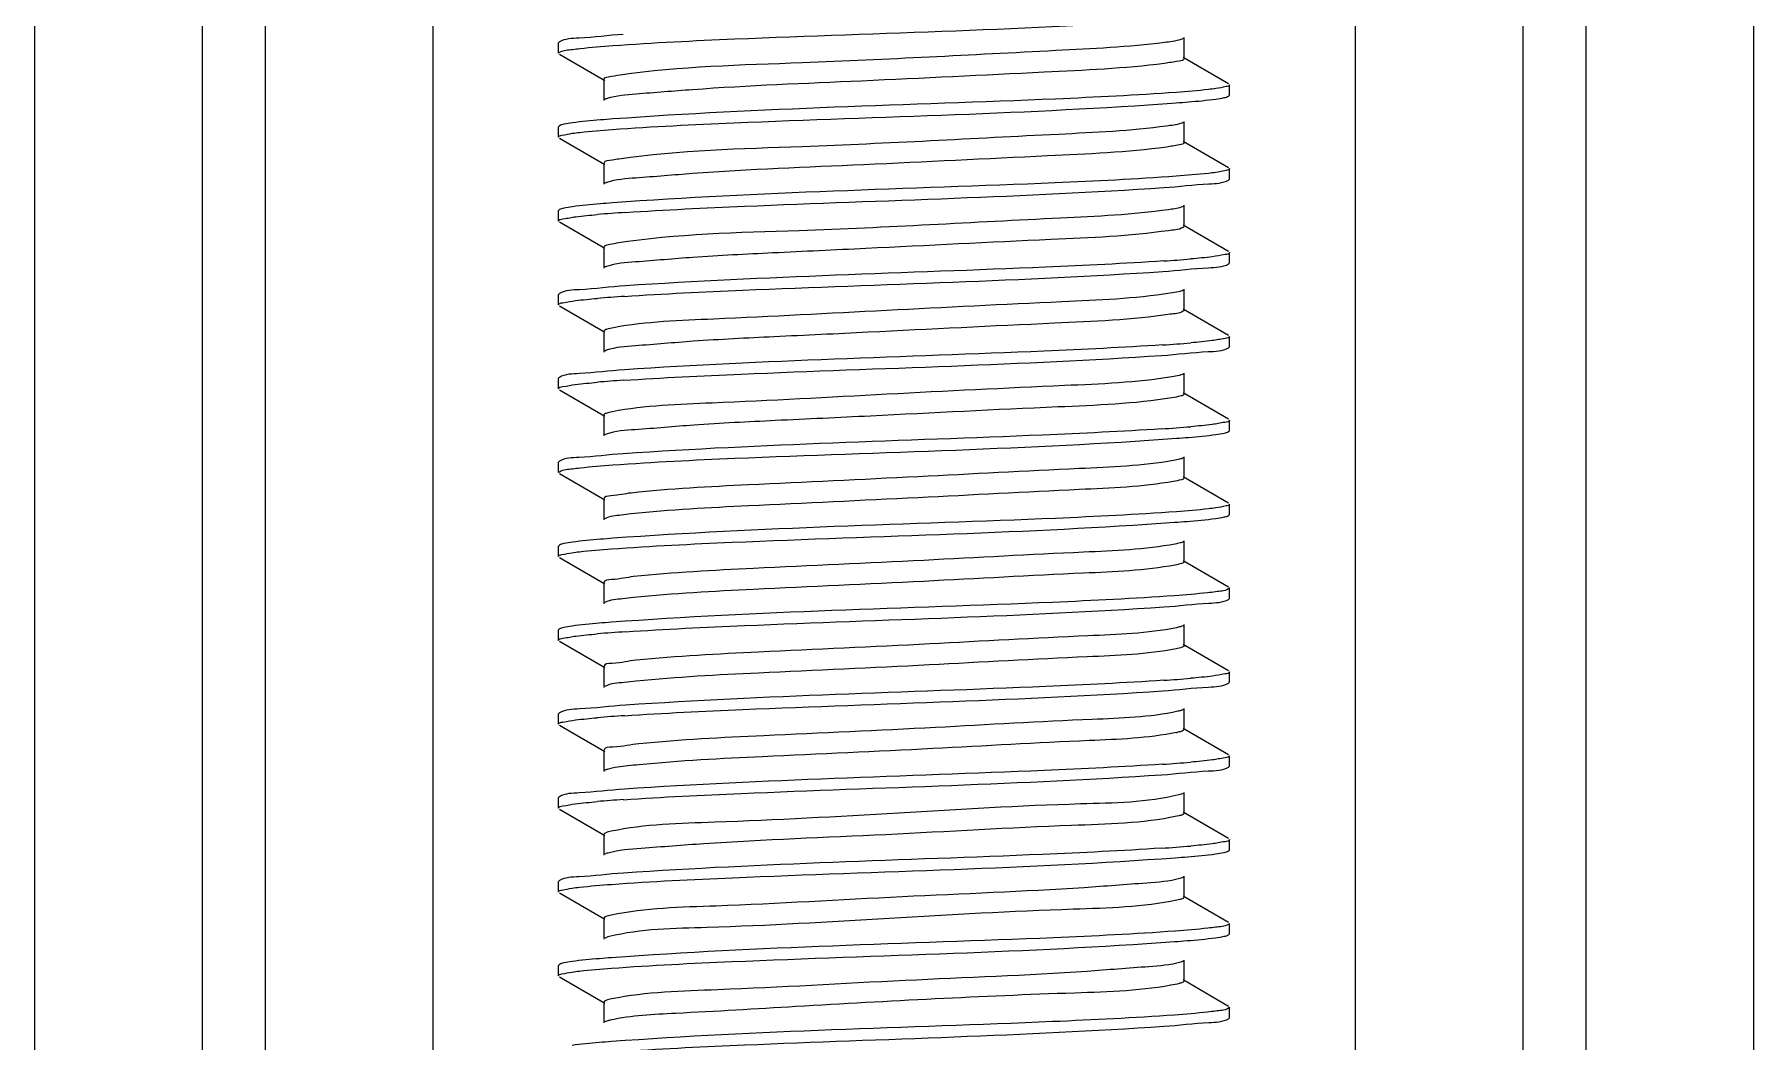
# Model space of a CAD drawing. Extents: x 27938 to 1042331, y -235042 to 1535213.
# Drawn here: x 707864.7 to 708352.9, y 728923.4 to 729209.4 of the extents above; entities that cross this region are included whole.
import ezdxf

# ---------------------------------------------------------------- set-up
doc = ezdxf.new("R2010")
doc.units = 0
doc.header["$LTSCALE"] = 1000
doc.header["$MEASUREMENT"] = 0

msp = doc.modelspace()

# ---------------------------------------------------------------- linework, layer by layer
at = {"linetype": 'Continuous'}
for p, q in [((707864.69, 733136.51), (707864.69, 728395.48)), ((707912.32, 733136.51), (707912.32, 728395.48)), ((707930.18, 733136.51), (707930.18, 728395.48)), ((707977.8, 733136.51), (707977.8, 728395.48)), ((708239.75, 733136.51), (708239.75, 728395.48)), ((708287.37, 733136.51), (708287.37, 728395.48)), ((708305.23, 733136.51), (708305.23, 728395.48)), ((708352.86, 733136.51), (708352.86, 728395.48)), ((708191.14, 729202.49), (708191.14, 729208.45)), ((708013.75, 729207.22), (708013.52, 729206.96)), ((708013.52, 729203.98), (708013.52, 729206.96)), ((708013.52, 729203.98), (708013.52, 729206.96)), ((708013.75, 729203.72), (708026.67, 729196.24)), ((708203.8, 729195.31), (708190.88, 729202.8)), ((708026.41, 729196.54), (708026.41, 729190.59)), ((708204.03, 729192.08), (708204.03, 729195.05)), ((708204.03, 729192.08), (708204.03, 729195.05)), ((708203.8, 729191.82), (708204.03, 729192.08)), ((708013.75, 729183.41), (708013.52, 729183.15)), ((708013.52, 729180.17), (708013.52, 729183.15)), ((708013.52, 729180.17), (708013.52, 729183.15)), ((708191.14, 729178.68), (708191.14, 729184.63)), ((708013.75, 729179.91), (708026.67, 729172.43)), ((708203.8, 729171.5), (708190.88, 729178.98)), ((708026.41, 729172.73), (708026.41, 729166.78)), ((708203.8, 729168), (708204.03, 729168.26)), ((708204.03, 729168.26), (708204.03, 729171.24)), ((708204.03, 729168.26), (708204.03, 729171.24)), ((708013.75, 729159.59), (708013.52, 729159.33)), ((708013.52, 729156.36), (708013.52, 729159.33)), ((708013.52, 729156.36), (708013.52, 729159.33)), ((708191.14, 729154.87), (708191.14, 729160.82)), ((708013.75, 729156.1), (708026.67, 729148.61)), ((708203.8, 729147.69), (708190.88, 729155.17)), ((708026.41, 729148.92), (708026.41, 729142.96)), ((708203.8, 729144.19), (708204.03, 729144.45)), ((708204.03, 729144.45), (708204.03, 729147.43)), ((708204.03, 729144.45), (708204.03, 729147.43)), ((708013.75, 729135.78), (708013.52, 729135.52)), ((708013.52, 729132.54), (708013.52, 729135.52)), ((708013.52, 729132.54), (708013.52, 729135.52)), ((708191.14, 729131.06), (708191.14, 729137.01)), ((708013.75, 729132.28), (708026.67, 729124.8)), ((708203.8, 729123.88), (708190.88, 729131.36)), ((708026.41, 729125.1), (708026.41, 729119.15)), ((708027.12, 729119.65), (708026.67, 729119.45)), ((708203.8, 729120.38), (708204.03, 729120.64)), ((708204.03, 729120.64), (708204.03, 729123.61)), ((708204.03, 729120.64), (708204.03, 729123.61)), ((708013.75, 729111.97), (708013.52, 729111.71)), ((708013.52, 729108.73), (708013.52, 729111.71)), ((708013.52, 729108.73), (708013.52, 729111.71)), ((708191.14, 729107.24), (708191.14, 729113.2)), ((708013.75, 729108.47), (708026.67, 729100.99)), ((708203.8, 729100.06), (708190.88, 729107.54)), ((708026.41, 729101.29), (708026.41, 729095.34)), ((708027.08, 729095.82), (708026.67, 729095.64)), ((708203.8, 729096.56), (708204.03, 729096.83)), ((708204.03, 729096.83), (708204.03, 729099.8)), ((708204.03, 729096.83), (708204.03, 729099.8)), ((708013.75, 729088.16), (708013.52, 729087.9)), ((708013.52, 729084.92), (708013.52, 729087.9)), ((708013.52, 729084.92), (708013.52, 729087.9)), ((708191.14, 729083.43), (708191.14, 729089.38)), ((708013.75, 729084.66), (708026.67, 729077.18)), ((708203.8, 729076.25), (708190.88, 729083.73)), ((708026.41, 729077.48), (708026.41, 729071.52)), ((708204.03, 729073.01), (708204.03, 729075.99)), ((708204.03, 729073.01), (708204.03, 729075.99)), ((708203.8, 729072.75), (708204.03, 729073.01)), ((708013.75, 729064.34), (708013.52, 729064.08)), ((708013.52, 729061.11), (708013.52, 729064.08)), ((708013.52, 729061.11), (708013.52, 729064.08)), ((708013.75, 729060.85), (708026.67, 729053.36)), ((708191.14, 729059.62), (708191.14, 729065.57)), ((708203.8, 729052.44), (708190.88, 729059.92)), ((708026.41, 729053.66), (708026.41, 729047.71)), ((708204.03, 729049.2), (708204.03, 729052.18)), ((708204.03, 729049.2), (708204.03, 729052.18)), ((708203.8, 729048.94), (708204.03, 729049.2)), ((708191.14, 729035.8), (708191.14, 729041.76)), ((708013.75, 729040.53), (708013.52, 729040.27)), ((708013.52, 729037.29), (708013.52, 729040.27)), ((708013.52, 729037.29), (708013.52, 729040.27)), ((708013.75, 729037.03), (708026.67, 729029.55)), ((708203.8, 729028.62), (708190.88, 729036.11)), ((708026.41, 729029.85), (708026.41, 729023.9)), ((708204.03, 729025.39), (708204.03, 729028.36)), ((708204.03, 729025.39), (708204.03, 729028.36)), ((708203.8, 729025.13), (708204.03, 729025.39)), ((708191.14, 729011.99), (708191.14, 729017.95)), ((708013.75, 729016.72), (708013.52, 729016.46)), ((708013.52, 729013.48), (708013.52, 729016.46)), ((708013.52, 729013.48), (708013.52, 729016.46)), ((708013.75, 729013.22), (708026.67, 729005.74)), ((708203.8, 729004.81), (708190.88, 729012.29)), ((708026.41, 729006.04), (708026.41, 729000.09)), ((708204.03, 729001.57), (708204.03, 729004.55)), ((708204.03, 729001.57), (708204.03, 729004.55)), ((708203.8, 729001.31), (708204.03, 729001.57)), ((708013.75, 728992.91), (708013.52, 728992.64)), ((708013.52, 728989.67), (708013.52, 728992.64)), ((708013.52, 728989.67), (708013.52, 728992.64)), ((708191.14, 728988.18), (708191.14, 728994.13)), ((708013.75, 728989.41), (708026.67, 728981.92)), ((708203.8, 728981), (708190.88, 728988.48)), ((708189.67, 728987.46), (708189.07, 728987.33)), ((708026.41, 728982.23), (708026.41, 728976.27)), ((708204.03, 728977.76), (708204.03, 728980.74)), ((708204.03, 728977.76), (708204.03, 728980.74)), ((708203.8, 728977.5), (708204.03, 728977.76)), ((708013.75, 728969.09), (708013.52, 728968.83)), ((708013.52, 728965.85), (708013.52, 728968.83)), ((708013.52, 728965.85), (708013.52, 728968.83)), ((708191.14, 728964.37), (708191.14, 728970.32)), ((708013.75, 728965.59), (708026.67, 728958.11)), ((708189.96, 728963.73), (708189.12, 728963.53)), ((708203.8, 728957.19), (708190.88, 728964.67)), ((708026.41, 728958.41), (708026.41, 728952.46)), ((708203.8, 728953.69), (708204.03, 728953.95)), ((708204.03, 728953.95), (708204.03, 728956.93)), ((708204.03, 728953.95), (708204.03, 728956.93)), ((708013.75, 728945.28), (708013.52, 728945.02)), ((708013.52, 728942.04), (708013.52, 728945.02)), ((708013.52, 728942.04), (708013.52, 728945.02)), ((708191.14, 728940.55), (708191.14, 728946.51)), ((708013.75, 728941.78), (708026.67, 728934.3)), ((708203.8, 728933.37), (708190.88, 728940.86)), ((708026.41, 728934.6), (708026.41, 728928.65)), ((708203.8, 728929.87), (708204.03, 728930.14)), ((708204.03, 728930.14), (708204.03, 728933.11)), ((708204.03, 728930.14), (708204.03, 728933.11))]:
    msp.add_line(p, q, dxfattribs=at)
for centre, radius, start, end in [((708060.3, 728732.08), 427.62, 93.719, 94.7992), ((708157.77, 729565.11), 421, 273.7601, 274.8008), ((708059.89, 728713.48), 422.38, 93.7519, 94.8), ((708157.36, 729546.46), 426.18, 273.7273, 274.8001), ((708059.46, 728695.09), 416.95, 93.7864, 94.801), ((708156.98, 729527.52), 431.07, 273.6966, 274.7995), ((708060.31, 728612.85), 427.78, 93.7179, 94.7992), ((708157.79, 729445.87), 420.83, 273.7612, 274.8008), ((708059.9, 728594.25), 422.56, 93.7508, 94.8), ((708185.04, 729030.65), 19.92, 281.4492, 282.4619), ((708157.38, 729427.23), 426.01, 273.7284, 274.8001), ((708059.47, 728575.85), 417.13, 93.7852, 94.8009), ((708156.99, 729408.3), 430.91, 273.6976, 274.7995)]:
    msp.add_arc(centre, radius, start, end, dxfattribs=at)
for points, knots in [([(708028.96, 729206.17), (708040.48, 729207.01), (708093.82, 729209.61), (708147.23, 729210.65), (708188.97, 729213.73)], [0, 0, 0, 0, 0.216168, 1, 1, 1, 1]), ([(708031.91, 729209.35), (708027.71, 729209.07), (708021.81, 729208.25), (708015.39, 729208.16), (708013.75, 729207.22)], [0, 0, 0, 0, 0.690699, 1, 1, 1, 1]), ([(708190.88, 729208.15), (708190.66, 729208.02), (708188.92, 729207.45), (708187.11, 729207.24), (708185.56, 729207.04)], [0, 0, 0, 0, 0.137062, 1, 1, 1, 1]), ([(708013.52, 729203.98), (708013.52, 729204.11), (708014.94, 729204.99), (708016.23, 729204.9), (708017.48, 729205.08)], [0, 0, 0, 0, 0.088884, 1, 1, 1, 1]), ([(708017.48, 729205.08), (708018.21, 729205.18), (708022.03, 729205.64), (708025.86, 729205.95), (708028.96, 729206.17)], [0, 0, 0, 0, 0.191575, 1, 1, 1, 1]), ([(708185.56, 729207.04), (708175.33, 729205.74), (708140.99, 729204.11), (708089.53, 729201.21), (708048.12, 729200.2), (708031.01, 729197.81)], [0, 0, 0, 0, 0.199783, 0.665188, 1, 1, 1, 1]), ([(708191.14, 729202.49), (708191.14, 729201.97), (708188.35, 729201.65), (708186.96, 729201.27), (708185.56, 729201.09)], [0, 0, 0, 0, 0.271371, 1, 1, 1, 1]), ([(708031.01, 729197.81), (708029.86, 729197.65), (708028.67, 729197.35), (708026.41, 729196.98), (708026.41, 729196.54)], [0, 0, 0, 0, 0.725335, 1, 1, 1, 1]), ([(708185.56, 729201.09), (708174.24, 729199.65), (708145.52, 729198.37), (708100.89, 729196.06), (708062.14, 729194.58), (708038.15, 729192.56), (708029.94, 729191.98), (708027.3, 729191.14)], [0, 0, 0, 0, 0.215732, 0.542961, 0.846149, 0.947566, 1, 1, 1, 1]), ([(708188.97, 729192.89), (708177.54, 729192.05), (708124.2, 729189.45), (708070.79, 729188.38), (708028.96, 729185.33)], [0, 0, 0, 0, 0.214685, 1, 1, 1, 1]), ([(708200.19, 729193.97), (708199.48, 729193.87), (708195.75, 729193.41), (708192, 729193.12), (708188.97, 729192.89)], [0, 0, 0, 0, 0.191301, 1, 1, 1, 1]), ([(708204.03, 729195.05), (708204.03, 729194.68), (708202.15, 729194.37), (708201.15, 729194.11), (708200.19, 729193.97)], [0, 0, 0, 0, 0.27461, 1, 1, 1, 1]), ([(708027.3, 729191.14), (708027.18, 729191.11), (708026.97, 729191.03), (708026.76, 729190.94), (708026.68, 729190.89)], [0, 0, 0, 0, 0.562806, 1, 1, 1, 1]), ([(708028.8, 729182.35), (708040.3, 729183.19), (708093.67, 729185.79), (708147.12, 729186.84), (708188.92, 729189.91)], [0, 0, 0, 0, 0.215679, 1, 1, 1, 1]), ([(708188.92, 729189.91), (708190.07, 729190), (708193.83, 729190.29), (708197.59, 729190.63), (708200.17, 729190.99)], [0, 0, 0, 0, 0.307511, 1, 1, 1, 1]), ([(708200.17, 729190.99), (708200.96, 729191.11), (708202.18, 729191.32), (708203.41, 729191.59), (708203.8, 729191.82)], [0, 0, 0, 0, 0.642979, 1, 1, 1, 1]), ([(708017.48, 729184.24), (708016.67, 729184.13), (708015.42, 729183.91), (708014.15, 729183.63), (708013.75, 729183.41)], [0, 0, 0, 0, 0.644106, 1, 1, 1, 1]), ([(708028.96, 729185.33), (708027.79, 729185.25), (708023.95, 729184.95), (708020.12, 729184.61), (708017.48, 729184.24)], [0, 0, 0, 0, 0.307212, 1, 1, 1, 1]), ([(708186.14, 729183.31), (708176, 729181.95), (708141.45, 729180.36), (708089.71, 729177.35), (708047.9, 729176.45), (708030.69, 729173.96)], [0, 0, 0, 0, 0.197098, 0.665048, 1, 1, 1, 1]), ([(708190.88, 729184.33), (708190.68, 729184.22), (708189.13, 729183.69), (708187.52, 729183.49), (708186.14, 729183.31)], [0, 0, 0, 0, 0.140352, 1, 1, 1, 1]), ([(708013.52, 729180.17), (708013.52, 729180.55), (708015.44, 729180.86), (708016.45, 729181.12), (708017.44, 729181.26)], [0, 0, 0, 0, 0.274258, 1, 1, 1, 1]), ([(708017.44, 729181.26), (708018.16, 729181.36), (708021.94, 729181.82), (708025.73, 729182.12), (708028.8, 729182.35)], [0, 0, 0, 0, 0.191496, 1, 1, 1, 1]), ([(708191.14, 729178.68), (708191.14, 729178.21), (708188.66, 729177.86), (708187.39, 729177.52), (708186.14, 729177.35)], [0, 0, 0, 0, 0.273189, 1, 1, 1, 1]), ([(708030.69, 729173.96), (708030.07, 729173.87), (708028.86, 729173.52), (708026.41, 729173.59), (708026.41, 729172.73)], [0, 0, 0, 0, 0.421551, 1, 1, 1, 1]), ([(708186.14, 729177.35), (708174.96, 729175.85), (708146.22, 729174.62), (708101.42, 729172.26), (708062.31, 729170.8), (708038.12, 729168.73), (708029.86, 729168.17), (708027.23, 729167.31)], [0, 0, 0, 0, 0.212511, 0.540713, 0.846077, 0.947938, 1, 1, 1, 1]), ([(708188.92, 729169.08), (708177.46, 729168.23), (708124.09, 729165.63), (708070.63, 729164.57), (708028.8, 729161.51)], [0, 0, 0, 0, 0.215024, 1, 1, 1, 1]), ([(708200.17, 729170.16), (708199.46, 729170.06), (708195.72, 729169.6), (708191.96, 729169.3), (708188.92, 729169.08)], [0, 0, 0, 0, 0.191312, 1, 1, 1, 1]), ([(708204.03, 729171.24), (708204.03, 729170.87), (708202.14, 729170.55), (708201.14, 729170.3), (708200.17, 729170.16)], [0, 0, 0, 0, 0.274539, 1, 1, 1, 1]), ([(708027.23, 729167.31), (708027.12, 729167.27), (708026.94, 729167.21), (708026.75, 729167.12), (708026.67, 729167.08)], [0, 0, 0, 0, 0.558561, 1, 1, 1, 1]), ([(708032.56, 729158.8), (708043.81, 729159.54), (708094.74, 729161.98), (708145.74, 729163.2), (708185.38, 729165.85)], [0, 0, 0, 0, 0.220951, 1, 1, 1, 1]), ([(708185.38, 729165.85), (708189.65, 729166.14), (708195.62, 729166.96), (708202.14, 729167.05), (708203.8, 729168)], [0, 0, 0, 0, 0.690937, 1, 1, 1, 1]), ([(708017.44, 729160.42), (708016.63, 729160.31), (708015.4, 729160.1), (708014.14, 729159.82), (708013.75, 729159.59)], [0, 0, 0, 0, 0.643624, 1, 1, 1, 1]), ([(708028.8, 729161.51), (708027.64, 729161.42), (708023.84, 729161.13), (708020.05, 729160.79), (708017.44, 729160.42)], [0, 0, 0, 0, 0.307309, 1, 1, 1, 1]), ([(708186.69, 729159.57), (708176.55, 729158.13), (708141.51, 729156.61), (708089.37, 729153.39), (708047.08, 729152.75), (708029.95, 729150.03)], [0, 0, 0, 0, 0.195714, 0.66858, 1, 1, 1, 1]), ([(708190.87, 729160.52), (708190.7, 729160.42), (708189.34, 729159.93), (708187.91, 729159.74), (708186.69, 729159.57)], [0, 0, 0, 0, 0.143993, 1, 1, 1, 1]), ([(708013.52, 729156.36), (708013.52, 729156.81), (708015.96, 729157.08), (708017.17, 729157.42), (708018.39, 729157.57)], [0, 0, 0, 0, 0.27062, 1, 1, 1, 1]), ([(708186.69, 729153.62), (708175.66, 729152.05), (708146.93, 729150.86), (708109.49, 729148.95), (708075.6, 729147.35), (708053.74, 729146.29), (708038.11, 729144.9), (708029.79, 729144.36), (708027.17, 729143.48)], [0, 0, 0, 0, 0.209152, 0.538245, 0.703966, 0.845837, 0.948213, 1, 1, 1, 1]), ([(708191.14, 729154.87), (708191.14, 729154.73), (708189.56, 729153.72), (708188.1, 729153.82), (708186.69, 729153.62)], [0, 0, 0, 0, 0.089964, 1, 1, 1, 1]), ([(708029.95, 729150.03), (708029.06, 729149.89), (708028.11, 729149.66), (708026.41, 729149.27), (708026.41, 729148.92)], [0, 0, 0, 0, 0.720116, 1, 1, 1, 1]), ([(708185.38, 729145.02), (708174.2, 729144.27), (708123.27, 729141.82), (708072.27, 729140.59), (708032.56, 729137.96)], [0, 0, 0, 0, 0.219663, 1, 1, 1, 1]), ([(708185.07, 729142.02), (708189.41, 729142.31), (708195.48, 729143.15), (708202.11, 729143.22), (708203.8, 729144.19)], [0, 0, 0, 0, 0.691235, 1, 1, 1, 1]), ([(708204.03, 729147.43), (708204.03, 729146.98), (708201.64, 729146.7), (708200.45, 729146.37), (708199.25, 729146.22)], [0, 0, 0, 0, 0.270908, 1, 1, 1, 1]), ([(708027.17, 729143.48), (708027.08, 729143.45), (708026.91, 729143.38), (708026.74, 729143.3), (708026.67, 729143.26)], [0, 0, 0, 0, 0.554726, 1, 1, 1, 1]), ([(708032.25, 729134.96), (708043.44, 729135.71), (708094.38, 729138.15), (708145.38, 729139.38), (708185.07, 729142.02)], [0, 0, 0, 0, 0.219921, 1, 1, 1, 1]), ([(708032.56, 729137.96), (708028.2, 729137.67), (708022.1, 729136.82), (708015.44, 729136.75), (708013.75, 729135.78)], [0, 0, 0, 0, 0.691322, 1, 1, 1, 1]), ([(708187.21, 729135.83), (708177.04, 729134.3), (708150.09, 729133.15), (708106.9, 729131.02), (708064.5, 729128.69), (708038.52, 729127.78), (708029.13, 729126.08)], [0, 0, 0, 0, 0.194809, 0.509786, 0.819314, 1, 1, 1, 1]), ([(708190.87, 729136.71), (708190.48, 729136.48), (708189.23, 729136.18), (708188.01, 729135.95), (708187.21, 729135.83)], [0, 0, 0, 0, 0.362559, 1, 1, 1, 1]), ([(708013.52, 729132.54), (708013.52, 729133), (708015.92, 729133.27), (708017.12, 729133.6), (708018.33, 729133.75)], [0, 0, 0, 0, 0.270822, 1, 1, 1, 1]), ([(708187.21, 729129.88), (708176.34, 729128.24), (708147.64, 729127.12), (708110.14, 729125.16), (708075.97, 729123.55), (708053.87, 729122.49), (708038.11, 729121.07), (708029.73, 729120.56), (708027.12, 729119.65)], [0, 0, 0, 0, 0.205664, 0.535582, 0.702489, 0.845448, 0.948405, 1, 1, 1, 1]), ([(708191.14, 729131.06), (708191.14, 729130.93), (708189.79, 729129.99), (708188.46, 729130.07), (708187.21, 729129.88)], [0, 0, 0, 0, 0.092494, 1, 1, 1, 1]), ([(708029.13, 729126.08), (708028.45, 729125.95), (708027.68, 729125.78), (708026.41, 729125.38), (708026.41, 729125.1)], [0, 0, 0, 0, 0.713836, 1, 1, 1, 1]), ([(708185.07, 729121.18), (708173.84, 729120.44), (708122.9, 729117.99), (708071.9, 729116.77), (708032.25, 729114.13)], [0, 0, 0, 0, 0.220688, 1, 1, 1, 1]), ([(708184.77, 729118.19), (708189.18, 729118.48), (708195.35, 729119.33), (708202.09, 729119.4), (708203.8, 729120.38)], [0, 0, 0, 0, 0.691515, 1, 1, 1, 1]), ([(708204.03, 729123.61), (708204.03, 729123.16), (708201.61, 729122.89), (708200.4, 729122.55), (708199.19, 729122.4)], [0, 0, 0, 0, 0.270705, 1, 1, 1, 1]), ([(708031.92, 729111.13), (708043.06, 729111.88), (708094.01, 729114.33), (708145.02, 729115.56), (708184.77, 729118.19)], [0, 0, 0, 0, 0.218885, 1, 1, 1, 1]), ([(708013.52, 729108.73), (708013.52, 729109.18), (708015.88, 729109.45), (708017.07, 729109.78), (708018.26, 729109.93)], [0, 0, 0, 0, 0.271063, 1, 1, 1, 1]), ([(708032.25, 729114.13), (708027.96, 729113.84), (708021.96, 729113.01), (708015.42, 729112.93), (708013.75, 729111.97)], [0, 0, 0, 0, 0.691024, 1, 1, 1, 1]), ([(708187.7, 729112.1), (708177.63, 729110.48), (708150.53, 729109.4), (708107.03, 729107.22), (708064.29, 729104.81), (708038.12, 729104), (708028.8, 729102.2)], [0, 0, 0, 0, 0.192287, 0.509303, 0.821123, 1, 1, 1, 1]), ([(708190.87, 729112.9), (708190.53, 729112.69), (708189.45, 729112.41), (708188.38, 729112.21), (708187.7, 729112.1)], [0, 0, 0, 0, 0.368275, 1, 1, 1, 1]), ([(708187.7, 729106.15), (708177, 729104.42), (708148.33, 729103.38), (708110.81, 729101.37), (708076.36, 729099.75), (708054.02, 729098.7), (708038.13, 729097.24), (708029.68, 729096.76), (708027.08, 729095.82)], [0, 0, 0, 0, 0.202057, 0.532738, 0.700843, 0.844928, 0.948524, 1, 1, 1, 1]), ([(708191.14, 729107.24), (708191.13, 729106.9), (708189.5, 729106.51), (708188.57, 729106.28), (708187.7, 729106.15)], [0, 0, 0, 0, 0.280678, 1, 1, 1, 1]), ([(708028.8, 729102.2), (708028.19, 729102.09), (708027.5, 729101.93), (708026.41, 729101.54), (708026.41, 729101.29)], [0, 0, 0, 0, 0.710342, 1, 1, 1, 1]), ([(708184.77, 729097.35), (708173.49, 729096.6), (708122.54, 729094.17), (708071.53, 729092.96), (708031.92, 729090.29)], [0, 0, 0, 0, 0.221694, 1, 1, 1, 1]), ([(708188.98, 729094.67), (708190.13, 729094.75), (708193.87, 729095.04), (708197.61, 729095.38), (708200.19, 729095.75)], [0, 0, 0, 0, 0.307529, 1, 1, 1, 1]), ([(708204.03, 729099.8), (708204.03, 729099.34), (708201.58, 729099.07), (708200.36, 729098.74), (708199.13, 729098.58)], [0, 0, 0, 0, 0.270538, 1, 1, 1, 1]), ([(708200.19, 729095.75), (708200.98, 729095.86), (708202.18, 729096.07), (708203.42, 729096.34), (708203.8, 729096.56)], [0, 0, 0, 0, 0.642817, 1, 1, 1, 1]), ([(708031.92, 729090.29), (708027.72, 729090.01), (708021.82, 729089.19), (708015.39, 729089.1), (708013.75, 729088.16)], [0, 0, 0, 0, 0.69071, 1, 1, 1, 1]), ([(708028.97, 729087.11), (708040.48, 729087.95), (708093.82, 729090.54), (708147.24, 729091.59), (708188.98, 729094.67)], [0, 0, 0, 0, 0.216188, 1, 1, 1, 1]), ([(708013.52, 729084.92), (708013.52, 729085.04), (708014.94, 729085.93), (708016.23, 729085.84), (708017.48, 729086.02)], [0, 0, 0, 0, 0.088875, 1, 1, 1, 1]), ([(708017.48, 729086.02), (708018.21, 729086.12), (708022.03, 729086.58), (708025.87, 729086.88), (708028.97, 729087.11)], [0, 0, 0, 0, 0.191576, 1, 1, 1, 1]), ([(708188.16, 729088.36), (708179.32, 729086.83), (708155.02, 729085.84), (708114.82, 729083.63), (708072.39, 729081.71), (708045.2, 729080.34), (708034.13, 729079.13)], [0, 0, 0, 0, 0.174435, 0.471025, 0.783552, 1, 1, 1, 1]), ([(708190.87, 729089.08), (708190.57, 729088.91), (708189.65, 729088.65), (708188.74, 729088.46), (708188.16, 729088.36)], [0, 0, 0, 0, 0.374646, 1, 1, 1, 1]), ([(708188.16, 729082.41), (708179.32, 729080.88), (708155.02, 729079.89), (708114.82, 729077.67), (708072.39, 729075.76), (708045.2, 729074.38), (708034.13, 729073.18)], [0, 0, 0, 0, 0.174435, 0.471025, 0.783552, 1, 1, 1, 1]), ([(708191.14, 729083.43), (708191.13, 729083.13), (708189.74, 729082.73), (708188.91, 729082.54), (708188.16, 729082.41)], [0, 0, 0, 0, 0.284151, 1, 1, 1, 1]), ([(708034.13, 729079.13), (708032.2, 729078.92), (708030.36, 729078.36), (708026.41, 729078.18), (708026.41, 729077.48)], [0, 0, 0, 0, 0.732932, 1, 1, 1, 1]), ([(708204.03, 729075.99), (708204.03, 729075.62), (708202.15, 729075.3), (708201.15, 729075.05), (708200.19, 729074.91)], [0, 0, 0, 0, 0.274613, 1, 1, 1, 1]), ([(708034.13, 729073.18), (708033.19, 729073.08), (708030.72, 729072.7), (708028.05, 729072.62), (708026.67, 729071.83)], [0, 0, 0, 0, 0.372044, 1, 1, 1, 1]), ([(708028.53, 729063.26), (708039.94, 729064.1), (708093.24, 729066.71), (708146.62, 729067.78), (708188.43, 729070.81)], [0, 0, 0, 0, 0.214378, 1, 1, 1, 1]), ([(708188.98, 729073.83), (708177.54, 729072.99), (708124.21, 729070.38), (708070.79, 729069.32), (708028.97, 729066.27)], [0, 0, 0, 0, 0.214671, 1, 1, 1, 1]), ([(708188.43, 729070.81), (708189.62, 729070.9), (708193.5, 729071.2), (708197.37, 729071.54), (708200.04, 729071.91)], [0, 0, 0, 0, 0.30728, 1, 1, 1, 1]), ([(708200.19, 729074.91), (708199.48, 729074.81), (708195.75, 729074.35), (708192, 729074.05), (708188.98, 729073.83)], [0, 0, 0, 0, 0.191301, 1, 1, 1, 1]), ([(708200.04, 729071.91), (708200.86, 729072.03), (708202.12, 729072.24), (708203.4, 729072.52), (708203.8, 729072.75)], [0, 0, 0, 0, 0.644379, 1, 1, 1, 1]), ([(708028.97, 729066.27), (708027.79, 729066.19), (708023.96, 729065.89), (708020.12, 729065.55), (708017.48, 729065.18)], [0, 0, 0, 0, 0.30721, 1, 1, 1, 1]), ([(708013.52, 729061.11), (708013.52, 729061.47), (708015.4, 729061.79), (708016.39, 729062.05), (708017.35, 729062.18)], [0, 0, 0, 0, 0.27468, 1, 1, 1, 1]), ([(708017.48, 729065.18), (708016.67, 729065.07), (708015.42, 729064.85), (708014.15, 729064.57), (708013.75, 729064.34)], [0, 0, 0, 0, 0.644124, 1, 1, 1, 1]), ([(708017.35, 729062.18), (708018.06, 729062.28), (708021.77, 729062.74), (708025.51, 729063.04), (708028.53, 729063.26)], [0, 0, 0, 0, 0.191268, 1, 1, 1, 1]), ([(708188.59, 729064.63), (708180.04, 729063.03), (708156.12, 729062.14), (708116.28, 729059.86), (708073.66, 729057.98), (708046.16, 729056.58), (708034.84, 729055.39)], [0, 0, 0, 0, 0.169335, 0.463986, 0.778446, 1, 1, 1, 1]), ([(708190.87, 729065.27), (708190.61, 729065.12), (708189.84, 729064.88), (708189.07, 729064.71), (708188.59, 729064.63)], [0, 0, 0, 0, 0.381761, 1, 1, 1, 1]), ([(708188.59, 729058.67), (708180.04, 729057.08), (708156.12, 729056.18), (708116.28, 729053.9), (708073.66, 729052.02), (708046.16, 729050.62), (708034.84, 729049.44)], [0, 0, 0, 0, 0.169335, 0.463986, 0.778446, 1, 1, 1, 1]), ([(708191.13, 729059.62), (708191.13, 729059.35), (708189.96, 729058.96), (708189.23, 729058.79), (708188.59, 729058.67)], [0, 0, 0, 0, 0.288381, 1, 1, 1, 1]), ([(708034.84, 729055.39), (708032.74, 729055.17), (708030.74, 729054.55), (708026.41, 729054.43), (708026.42, 729053.66)], [0, 0, 0, 0, 0.73383, 1, 1, 1, 1]), ([(708200.04, 729051.08), (708199.3, 729050.97), (708195.44, 729050.51), (708191.57, 729050.2), (708188.43, 729049.98)], [0, 0, 0, 0, 0.191487, 1, 1, 1, 1]), ([(708204.03, 729052.18), (708204.03, 729052.05), (708202.6, 729051.16), (708201.3, 729051.25), (708200.04, 729051.08)], [0, 0, 0, 0, 0.088741, 1, 1, 1, 1]), ([(708034.84, 729049.44), (708033.81, 729049.33), (708031.11, 729048.94), (708028.17, 729048.88), (708026.67, 729048.01)], [0, 0, 0, 0, 0.374075, 1, 1, 1, 1]), ([(708188.43, 729049.98), (708176.9, 729049.14), (708123.6, 729046.55), (708070.22, 729045.5), (708028.53, 729042.43)], [0, 0, 0, 0, 0.216629, 1, 1, 1, 1]), ([(708032.57, 729039.73), (708043.82, 729040.48), (708094.76, 729042.92), (708145.75, 729044.13), (708185.39, 729046.79)], [0, 0, 0, 0, 0.220985, 1, 1, 1, 1]), ([(708185.39, 729046.79), (708189.65, 729047.07), (708195.63, 729047.9), (708202.14, 729047.99), (708203.8, 729048.94)], [0, 0, 0, 0, 0.690927, 1, 1, 1, 1]), ([(708017.35, 729041.35), (708016.56, 729041.24), (708015.36, 729041.03), (708014.13, 729040.75), (708013.75, 729040.53)], [0, 0, 0, 0, 0.642692, 1, 1, 1, 1]), ([(708028.53, 729042.43), (708027.38, 729042.34), (708023.65, 729042.05), (708019.92, 729041.71), (708017.35, 729041.35)], [0, 0, 0, 0, 0.307565, 1, 1, 1, 1]), ([(708190.87, 729041.46), (708190.65, 729041.33), (708190.02, 729041.12), (708189.37, 729040.97), (708188.98, 729040.89)], [0, 0, 0, 0, 0.389817, 1, 1, 1, 1]), ([(708013.52, 729037.29), (708013.52, 729037.75), (708015.96, 729038.02), (708017.17, 729038.36), (708018.4, 729038.51)], [0, 0, 0, 0, 0.270614, 1, 1, 1, 1]), ([(708188.98, 729040.89), (708180.73, 729039.22), (708157.2, 729038.44), (708117.73, 729036.08), (708074.94, 729034.24), (708047.14, 729032.82), (708035.59, 729031.66)], [0, 0, 0, 0, 0.164215, 0.456918, 0.773319, 1, 1, 1, 1]), ([(708035.59, 729031.66), (708033.3, 729031.43), (708031.14, 729030.73), (708026.41, 729030.68), (708026.42, 729029.85)], [0, 0, 0, 0, 0.734573, 1, 1, 1, 1]), ([(708188.9, 729034.92), (708180.61, 729033.27), (708157.06, 729032.47), (708117.59, 729030.13), (708074.86, 729028.28), (708047.12, 729026.86), (708035.59, 729025.7)], [0, 0, 0, 0, 0.165027, 0.457743, 0.773694, 1, 1, 1, 1]), ([(708191.13, 729035.8), (708191.13, 729035.57), (708190.12, 729035.18), (708189.47, 729035.03), (708188.9, 729034.92)], [0, 0, 0, 0, 0.292222, 1, 1, 1, 1]), ([(708204.03, 729028.36), (708204.03, 729027.91), (708201.64, 729027.64), (708200.45, 729027.31), (708199.25, 729027.16)], [0, 0, 0, 0, 0.270915, 1, 1, 1, 1]), ([(708035.59, 729025.7), (708034.46, 729025.59), (708031.51, 729025.16), (708028.3, 729025.15), (708026.67, 729024.2)], [0, 0, 0, 0, 0.375922, 1, 1, 1, 1]), ([(708032.26, 729015.9), (708043.45, 729016.65), (708094.39, 729019.09), (708145.39, 729020.32), (708185.08, 729022.95)], [0, 0, 0, 0, 0.219955, 1, 1, 1, 1]), ([(708185.39, 729025.95), (708174.22, 729025.2), (708123.28, 729022.76), (708072.28, 729021.53), (708032.57, 729018.9)], [0, 0, 0, 0, 0.219629, 1, 1, 1, 1]), ([(708185.08, 729022.95), (708189.42, 729023.24), (708195.49, 729024.08), (708202.11, 729024.16), (708203.8, 729025.13)], [0, 0, 0, 0, 0.691226, 1, 1, 1, 1]), ([(708032.57, 729018.9), (708028.21, 729018.61), (708022.11, 729017.76), (708015.44, 729017.69), (708013.75, 729016.72)], [0, 0, 0, 0, 0.691332, 1, 1, 1, 1]), ([(708189.34, 729017.15), (708181.4, 729015.39), (708158.26, 729014.76), (708119.19, 729012.3), (708076.23, 729010.5), (708048.15, 729009.06), (708036.36, 729007.92)], [0, 0, 0, 0, 0.159071, 0.449817, 0.768166, 1, 1, 1, 1]), ([(708190.87, 729017.64), (708190.69, 729017.54), (708190.18, 729017.35), (708189.65, 729017.22), (708189.34, 729017.15)], [0, 0, 0, 0, 0.398908, 1, 1, 1, 1]), ([(708013.52, 729013.48), (708013.52, 729013.93), (708015.92, 729014.21), (708017.13, 729014.54), (708018.33, 729014.69)], [0, 0, 0, 0, 0.270815, 1, 1, 1, 1]), ([(708191.13, 729011.99), (708191.13, 729011.79), (708190.35, 729011.43), (708189.8, 729011.3), (708189.34, 729011.2)], [0, 0, 0, 0, 0.299631, 1, 1, 1, 1]), ([(708036.36, 729007.92), (708033.88, 729007.68), (708031.56, 729006.91), (708026.41, 729006.94), (708026.42, 729006.04)], [0, 0, 0, 0, 0.735179, 1, 1, 1, 1]), ([(708188.99, 729011.13), (708180.86, 729009.47), (708157.61, 729008.69), (708118.51, 729006.35), (708075.85, 729004.53), (708048.03, 729003.1), (708036.36, 729001.97)], [0, 0, 0, 0, 0.162868, 0.453695, 0.769951, 1, 1, 1, 1]), ([(708204.03, 729004.55), (708204.03, 729004.1), (708201.61, 729003.82), (708200.4, 729003.49), (708199.19, 729003.34)], [0, 0, 0, 0, 0.270711, 1, 1, 1, 1]), ([(708027.32, 729000.65), (708027.2, 729000.61), (708026.98, 729000.53), (708026.76, 729000.44), (708026.67, 729000.39)], [0, 0, 0, 0, 0.564999, 1, 1, 1, 1]), ([(708036.36, 729001.97), (708035.32, 729001.87), (708032.3, 729001.53), (708029.23, 729001.24), (708027.32, 729000.65)], [0, 0, 0, 0, 0.344737, 1, 1, 1, 1]), ([(708031.93, 728992.06), (708043.07, 728992.81), (708094.02, 728995.26), (708145.03, 728996.5), (708184.78, 728999.12)], [0, 0, 0, 0, 0.218919, 1, 1, 1, 1]), ([(708185.08, 729002.12), (708173.85, 729001.37), (708122.91, 728998.93), (708071.91, 728997.71), (708032.26, 728995.06)], [0, 0, 0, 0, 0.220655, 1, 1, 1, 1]), ([(708184.78, 728999.12), (708189.19, 728999.41), (708195.35, 729000.27), (708202.09, 729000.33), (708203.8, 729001.31)], [0, 0, 0, 0, 0.691506, 1, 1, 1, 1]), ([(708032.26, 728995.06), (708027.97, 728994.78), (708021.97, 728993.94), (708015.42, 728993.86), (708013.75, 728992.91)], [0, 0, 0, 0, 0.691034, 1, 1, 1, 1]), ([(708189.67, 728993.42), (708180.59, 728991.2), (708153.73, 728990.92), (708109.93, 728988.16), (708065.53, 728985.72), (708038.07, 728985.08), (708028.43, 728983.07)], [0, 0, 0, 0, 0.173415, 0.493457, 0.817191, 1, 1, 1, 1]), ([(708190.87, 728993.83), (708190.72, 728993.74), (708190.32, 728993.59), (708189.91, 728993.48), (708189.67, 728993.42)], [0, 0, 0, 0, 0.409248, 1, 1, 1, 1]), ([(708013.52, 728989.67), (708013.52, 728990.11), (708015.88, 728990.39), (708017.07, 728990.72), (708018.26, 728990.87)], [0, 0, 0, 0, 0.271054, 1, 1, 1, 1]), ([(708191.13, 728988.18), (708191.13, 728988.01), (708190.51, 728987.67), (708190.04, 728987.55), (708189.67, 728987.46)], [0, 0, 0, 0, 0.307326, 1, 1, 1, 1]), ([(708028.43, 728983.07), (708027.92, 728982.96), (708027.31, 728982.82), (708026.42, 728982.44), (708026.42, 728982.23)], [0, 0, 0, 0, 0.705072, 1, 1, 1, 1]), ([(708189.07, 728987.33), (708179.29, 728985.31), (708151.51, 728984.7), (708106.88, 728981.9), (708066.01, 728980.46), (708039.8, 728978.41), (708030.63, 728977.75), (708027.58, 728976.91)], [0, 0, 0, 0, 0.185116, 0.511346, 0.831141, 0.941355, 1, 1, 1, 1]), ([(708184.78, 728978.29), (708173.5, 728977.54), (708122.55, 728975.1), (708071.54, 728973.89), (708031.93, 728971.23)], [0, 0, 0, 0, 0.221661, 1, 1, 1, 1]), ([(708204.03, 728980.74), (708204.03, 728980.28), (708201.58, 728980.01), (708200.36, 728979.67), (708199.14, 728979.52)], [0, 0, 0, 0, 0.270543, 1, 1, 1, 1]), ([(708027.58, 728976.91), (708027.4, 728976.86), (708027.09, 728976.77), (708026.79, 728976.64), (708026.68, 728976.57)], [0, 0, 0, 0, 0.578625, 1, 1, 1, 1]), ([(708028.6, 728968.02), (708040.04, 728968.86), (708093.39, 728971.46), (708146.82, 728972.52), (708188.64, 728975.58)], [0, 0, 0, 0, 0.214801, 1, 1, 1, 1]), ([(708188.64, 728975.58), (708189.82, 728975.66), (708193.64, 728975.96), (708197.46, 728976.3), (708200.09, 728976.67)], [0, 0, 0, 0, 0.307294, 1, 1, 1, 1]), ([(708200.09, 728976.67), (708200.9, 728976.78), (708202.14, 728977), (708203.41, 728977.27), (708203.8, 728977.5)], [0, 0, 0, 0, 0.643862, 1, 1, 1, 1]), ([(708031.93, 728971.23), (708027.72, 728970.94), (708021.82, 728970.13), (708015.39, 728970.03), (708013.75, 728969.09)], [0, 0, 0, 0, 0.69072, 1, 1, 1, 1]), ([(708189.96, 728969.68), (708186.91, 728968.84), (708177.74, 728968.18), (708151.52, 728966.13), (708110.65, 728964.69), (708066.03, 728961.89), (708038.26, 728961.28), (708028.48, 728959.26)], [0, 0, 0, 0, 0.058704, 0.168955, 0.488756, 0.814934, 1, 1, 1, 1]), ([(708190.87, 728970.02), (708190.76, 728969.95), (708190.45, 728969.82), (708190.14, 728969.73), (708189.96, 728969.68)], [0, 0, 0, 0, 0.421015, 1, 1, 1, 1]), ([(708013.52, 728965.85), (708013.52, 728966.22), (708015.41, 728966.54), (708016.4, 728966.8), (708017.37, 728966.93)], [0, 0, 0, 0, 0.274595, 1, 1, 1, 1]), ([(708017.37, 728966.93), (708018.08, 728967.04), (708021.81, 728967.49), (708025.56, 728967.79), (708028.6, 728968.02)], [0, 0, 0, 0, 0.191284, 1, 1, 1, 1]), ([(708189.12, 728963.53), (708179.48, 728961.51), (708152.01, 728960.87), (708107.61, 728958.43), (708063.81, 728955.67), (708036.95, 728955.4), (708027.88, 728953.18)], [0, 0, 0, 0, 0.182853, 0.506638, 0.826678, 1, 1, 1, 1]), ([(708191.13, 728964.37), (708191.13, 728964.22), (708190.66, 728963.91), (708190.26, 728963.81), (708189.96, 728963.73)], [0, 0, 0, 0, 0.31689, 1, 1, 1, 1]), ([(708028.48, 728959.26), (708027.96, 728959.16), (708027.34, 728959.02), (708026.42, 728958.64), (708026.42, 728958.41)], [0, 0, 0, 0, 0.705674, 1, 1, 1, 1]), ([(708188.64, 728954.74), (708177.14, 728953.9), (708123.79, 728951.3), (708070.36, 728950.26), (708028.6, 728947.18)], [0, 0, 0, 0, 0.215992, 1, 1, 1, 1]), ([(708200.09, 728955.83), (708199.36, 728955.73), (708195.56, 728955.27), (708191.73, 728954.97), (708188.64, 728954.74)], [0, 0, 0, 0, 0.191497, 1, 1, 1, 1]), ([(708200.04, 728952.85), (708200.86, 728952.96), (708202.12, 728953.18), (708203.4, 728953.46), (708203.8, 728953.69)], [0, 0, 0, 0, 0.644365, 1, 1, 1, 1]), ([(708204.03, 728956.93), (708204.03, 728956.8), (708202.62, 728955.92), (708201.34, 728956.01), (708200.09, 728955.83)], [0, 0, 0, 0, 0.08899, 1, 1, 1, 1]), ([(708027.88, 728953.18), (708027.63, 728953.12), (708027.22, 728953), (708026.83, 728952.85), (708026.68, 728952.76)], [0, 0, 0, 0, 0.590483, 1, 1, 1, 1]), ([(708028.53, 728944.2), (708039.94, 728945.04), (708093.25, 728947.64), (708146.63, 728948.72), (708188.44, 728951.75)], [0, 0, 0, 0, 0.214392, 1, 1, 1, 1]), ([(708188.44, 728951.75), (708189.63, 728951.84), (708193.5, 728952.14), (708197.38, 728952.48), (708200.04, 728952.85)], [0, 0, 0, 0, 0.307279, 1, 1, 1, 1]), ([(708017.37, 728946.1), (708016.58, 728945.99), (708015.37, 728945.78), (708014.13, 728945.5), (708013.75, 728945.28)], [0, 0, 0, 0, 0.642876, 1, 1, 1, 1]), ([(708017.35, 728943.12), (708018.06, 728943.22), (708021.78, 728943.68), (708025.51, 728943.98), (708028.53, 728944.2)], [0, 0, 0, 0, 0.191268, 1, 1, 1, 1]), ([(708028.6, 728947.18), (708027.44, 728947.09), (708023.69, 728946.8), (708019.94, 728946.46), (708017.37, 728946.1)], [0, 0, 0, 0, 0.307549, 1, 1, 1, 1]), ([(708190.18, 728945.93), (708187.27, 728945.05), (708178.29, 728944.44), (708152.31, 728942.32), (708111.38, 728940.92), (708066.49, 728938.11), (708038.47, 728937.48), (708028.55, 728935.47)], [0, 0, 0, 0, 0.056298, 0.164993, 0.484397, 0.812655, 1, 1, 1, 1]), ([(708190.88, 728946.21), (708190.78, 728946.15), (708190.55, 728946.05), (708190.32, 728945.97), (708190.18, 728945.93)], [0, 0, 0, 0, 0.432297, 1, 1, 1, 1]), ([(708013.52, 728942.04), (708013.52, 728942.41), (708015.4, 728942.73), (708016.39, 728942.98), (708017.35, 728943.12)], [0, 0, 0, 0, 0.274677, 1, 1, 1, 1]), ([(708189.15, 728939.72), (708179.63, 728937.72), (708143.27, 728936.8), (708095.87, 728934.22), (708051.99, 728931.56), (708034.26, 728930.78), (708028.2, 728929.44)], [0, 0, 0, 0, 0.180921, 0.672092, 0.884578, 1, 1, 1, 1]), ([(708190.22, 728939.99), (708190.06, 728939.94), (708189.7, 728939.84), (708189.34, 728939.76), (708189.15, 728939.72)], [0, 0, 0, 0, 0.454993, 1, 1, 1, 1]), ([(708191.13, 728940.55), (708191.13, 728940.43), (708190.79, 728940.16), (708190.46, 728940.06), (708190.22, 728939.99)], [0, 0, 0, 0, 0.32895, 1, 1, 1, 1]), ([(708028.55, 728935.47), (708028.01, 728935.36), (708027.38, 728935.21), (708026.42, 728934.83), (708026.42, 728934.6)], [0, 0, 0, 0, 0.706595, 1, 1, 1, 1]), ([(708028.2, 728929.44), (708027.89, 728929.37), (708027.37, 728929.24), (708026.86, 728929.06), (708026.68, 728928.95)], [0, 0, 0, 0, 0.600854, 1, 1, 1, 1]), ([(708188.44, 728930.91), (708176.91, 728930.08), (708123.61, 728927.48), (708070.22, 728926.44), (708028.53, 728923.36)], [0, 0, 0, 0, 0.216609, 1, 1, 1, 1]), ([(708185.4, 728927.73), (708189.66, 728928.01), (708195.63, 728928.84), (708202.14, 728928.92), (708203.8, 728929.87)], [0, 0, 0, 0, 0.690917, 1, 1, 1, 1]), ([(708200.04, 728932.01), (708199.3, 728931.91), (708195.45, 728931.44), (708191.57, 728931.14), (708188.44, 728930.91)], [0, 0, 0, 0, 0.191489, 1, 1, 1, 1]), ([(708204.03, 728933.11), (708204.03, 728932.99), (708202.6, 728932.1), (708201.3, 728932.19), (708200.04, 728932.01)], [0, 0, 0, 0, 0.088748, 1, 1, 1, 1]), ([(708032.58, 728920.67), (708043.83, 728921.41), (708094.77, 728923.85), (708145.77, 728925.07), (708185.4, 728927.73)], [0, 0, 0, 0, 0.221018, 1, 1, 1, 1]), ([(708028.53, 728923.36), (708027.38, 728923.28), (708023.65, 728922.98), (708019.92, 728922.65), (708017.35, 728922.28)], [0, 0, 0, 0, 0.307564, 1, 1, 1, 1])]:
    msp.add_open_spline(points, degree=3, knots=knots, dxfattribs=at)
for points in [[(708018.39, 729157.57), (708020.43, 729157.83), (708022.48, 729158.02), (708024.52, 729158.2)], [(708199.25, 729146.22), (708197.17, 729145.96), (708195.09, 729145.76), (708193.01, 729145.59)], [(708018.33, 729133.75), (708020.39, 729134.02), (708022.47, 729134.21), (708024.54, 729134.39)], [(708199.19, 729122.4), (708197.14, 729122.14), (708195.08, 729121.95), (708193.03, 729121.78)], [(708018.26, 729109.93), (708020.35, 729110.2), (708022.46, 729110.4), (708024.56, 729110.57)], [(708199.13, 729098.58), (708197.11, 729098.33), (708195.08, 729098.14), (708193.04, 729097.96)], [(708018.4, 729038.51), (708020.43, 729038.77), (708022.48, 729038.96), (708024.52, 729039.13)], [(708199.25, 729027.16), (708197.18, 729026.89), (708195.09, 729026.7), (708193.01, 729026.52)], [(708018.33, 729014.69), (708020.4, 729014.95), (708022.47, 729015.14), (708024.54, 729015.32)], [(708199.19, 729003.34), (708197.14, 729003.08), (708195.08, 729002.89), (708193.02, 729002.71)], [(708018.26, 728990.87), (708020.35, 728991.14), (708022.46, 728991.33), (708024.56, 728991.51)], [(708199.14, 728979.52), (708197.11, 728979.26), (708195.08, 728979.07), (708193.04, 728978.9)]]:
    msp.add_open_spline(points, degree=3, dxfattribs=at)

doc.saveas('drawing.dxf')
